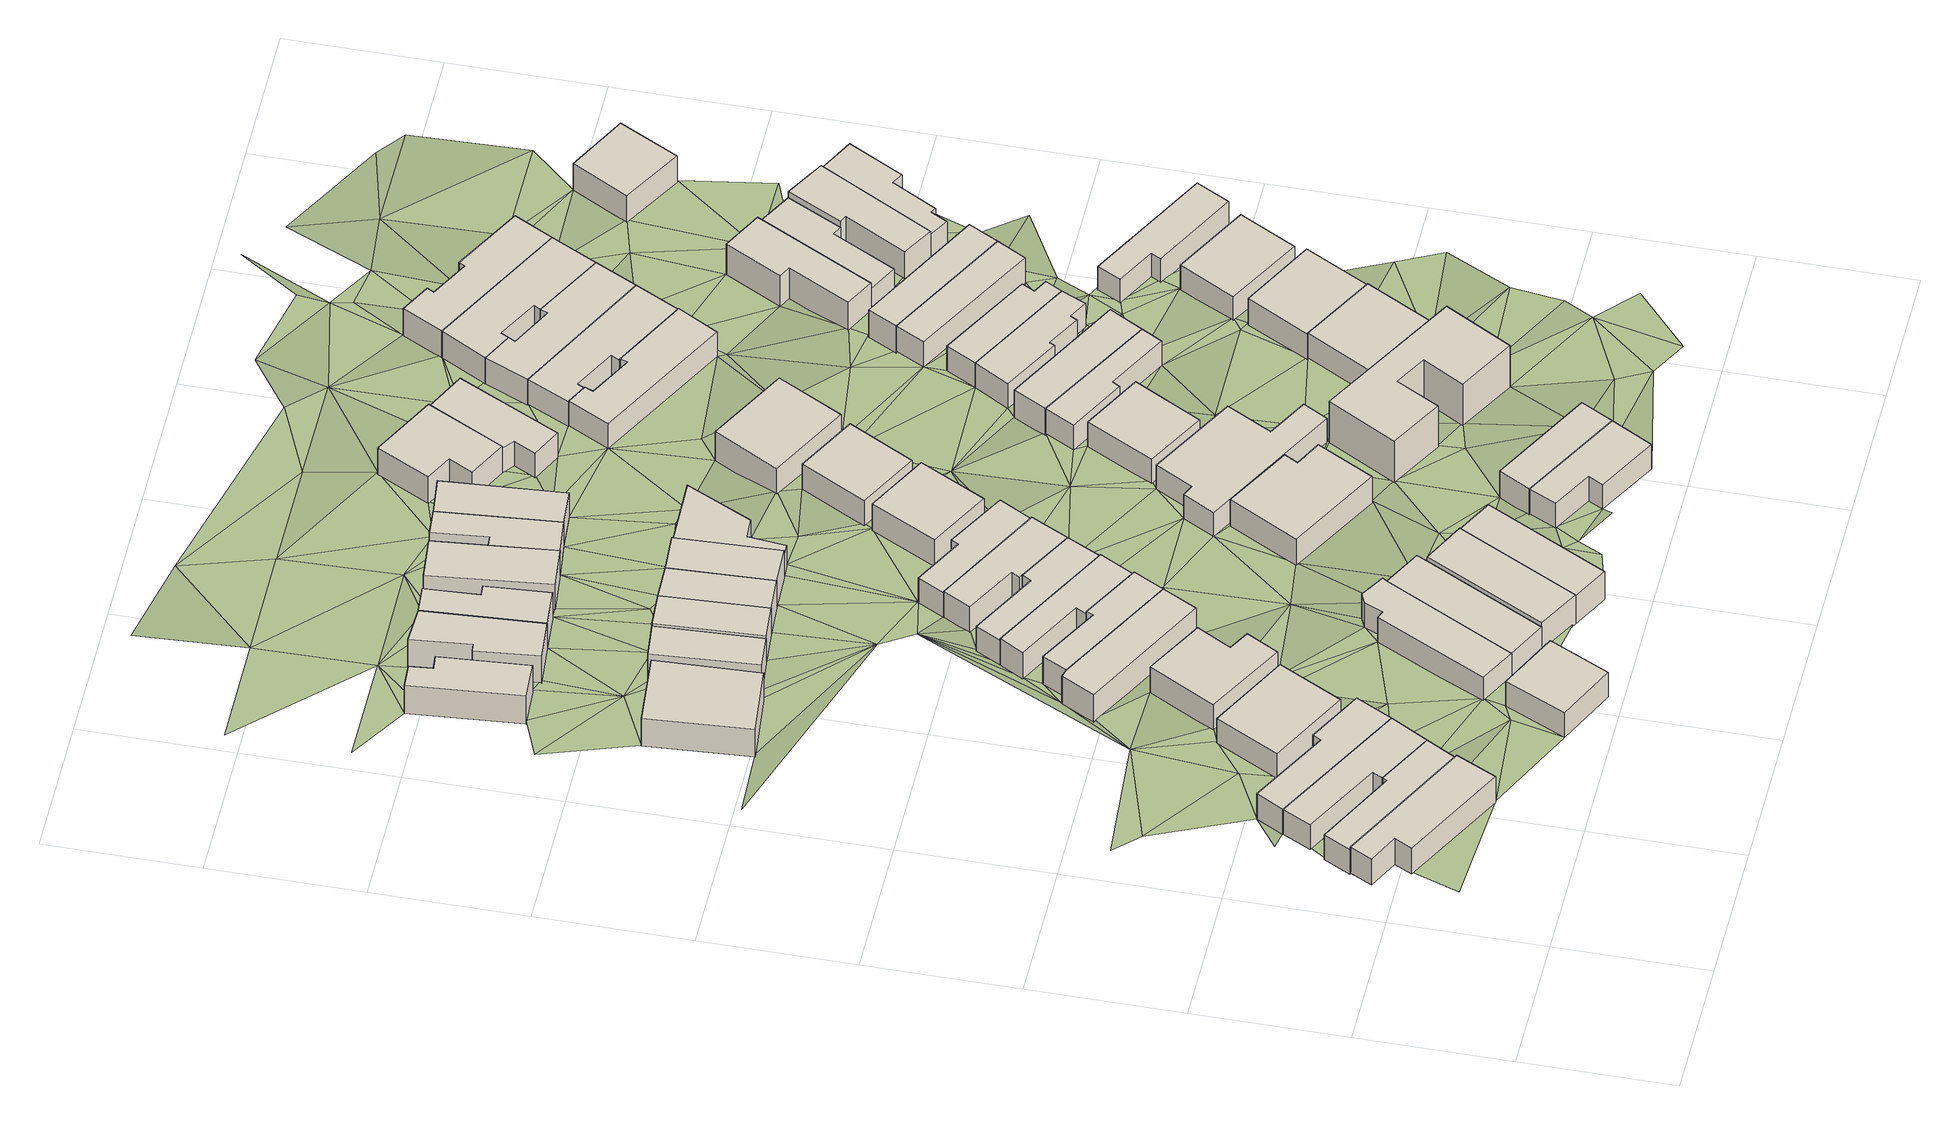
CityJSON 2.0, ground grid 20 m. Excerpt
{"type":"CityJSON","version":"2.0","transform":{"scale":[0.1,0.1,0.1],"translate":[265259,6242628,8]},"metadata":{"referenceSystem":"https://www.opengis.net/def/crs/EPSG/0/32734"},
"CityObjects":{
"building1":{"type":"Building","attributes":{"address":"Addison Road Salt River Cape Town","building":"house","building:levels":"1","footprint":{"type":"Polygon"},"plus_code":"C8XHX7XR+XVW","ground_height":13.94,"building_height":4.1,"roof_height":18.04},"geometry":[{"type":"Solid","lod":"1","boundaries":[[[[0,1,2,3,4,5]],[[1,6,7,3,2]],[[6,8,9,7]],[[8,10,11,9]],[[10,12,13,11]],[[12,0,5,4,13]],[[4,3,7,9,11,13]],[[12,10,8,6,1,0]]]]}]},
"building2":{"type":"Building","attributes":{"address":"Addison Road Salt River Cape Town","building":"house","building:levels":"1","footprint":{"type":"Polygon"},"plus_code":"C8XMXGXM+XGR","ground_height":13.44,"building_height":4.1,"roof_height":17.54},"geometry":[{"type":"Solid","lod":"1","boundaries":[[[[14,15,5,2]],[[15,16,17,5]],[[16,18,19,17]],[[18,20,21,19]],[[20,22,23,21]],[[22,14,2,23]],[[2,5,17,19,21,23]],[[22,20,18,16,15,14]]]]}]},
"building3":{"type":"Building","attributes":{"address":"48 Addison Road Salt River Cape Town","building":"house","building:levels":"1","footprint":{"type":"Polygon"},"plus_code":"C8XPXGX2+XRW","ground_height":13.44,"building_height":4.1,"roof_height":17.54},"geometry":[{"type":"Solid","lod":"1","boundaries":[[[[16,24,25,17]],[[24,26,27,25]],[[26,28,29,27]],[[28,30,31,29]],[[30,18,19,31]],[[18,16,17,19]],[[17,25,27,29,31,19]],[[18,30,28,26,24,16]]]]}]},
"building4":{"type":"Building","attributes":{"address":"46 Addison Road Salt River Cape Town","building":"house","building:levels":"1","footprint":{"type":"Polygon"},"plus_code":"C8XWXVXW+XXV","ground_height":13.44,"building_height":4.1,"roof_height":17.54},"geometry":[{"type":"Solid","lod":"1","boundaries":[[[[32,33,34,25]],[[33,35,36,34]],[[35,37,38,36]],[[37,39,40,38]],[[39,41,27,40]],[[41,32,25,27]],[[25,34,36,38,40,27]],[[41,39,37,35,33,32]]]]}]},
"building5":{"type":"Building","attributes":{"address":"44 Addison Road Salt River Cape Town","building":"house","building:levels":"1","footprint":{"type":"Polygon"},"plus_code":"C9X5XRXC+XQR","ground_height":13.01,"building_height":4.1,"roof_height":17.11},"geometry":[{"type":"Solid","lod":"1","boundaries":[[[[42,43,44,45]],[[43,46,47,44]],[[46,48,49,47]],[[48,42,45,49]],[[45,44,47,49]],[[48,46,43,42]]]]}]},
"building6":{"type":"Building","attributes":{"address":"29 Addison Road Salt River Cape Town","building":"house","building:levels":"1","footprint":{"type":"Polygon"},"plus_code":"C9XQX6XF+X7V","ground_height":13.82,"building_height":4.1,"roof_height":17.92},"geometry":[{"type":"Solid","lod":"1","boundaries":[[[[50,51,52,53]],[[51,54,55,52]],[[54,56,57,55]],[[56,50,53,57]],[[53,52,55,57]],[[56,54,51,50]]]]}]},
"building7":{"type":"Building","attributes":{"address":"42 Addison Road Salt River Cape Town","building":"house","building:levels":"1","footprint":{"type":"Polygon"},"plus_code":"C9XFX4XX+XJW","ground_height":13.01,"building_height":4.1,"roof_height":17.11},"geometry":[{"type":"Solid","lod":"1","boundaries":[[[[58,59,60,61]],[[59,62,63,60]],[[62,64,65,63]],[[64,66,67,65]],[[66,68,69,67]],[[68,58,61,69]],[[61,60,63,65,67,69]],[[68,66,64,62,59,58]]]]}]},
"building8":{"type":"Building","attributes":{"address":"12 Chapel Street Salt River Cape Town","building":"house","building:levels":"1","footprint":{"type":"Polygon"},"plus_code":"C8XMXFXG+X6V","ground_height":11.45,"building_height":4.1,"roof_height":15.55},"geometry":[{"type":"Solid","lod":"1","boundaries":[[[[70,71,72,73]],[[71,74,75,72]],[[74,76,77,75]],[[76,70,73,77]],[[73,72,75,77]],[[76,74,71,70]]]]}]},
"building9":{"type":"Building","attributes":{"address":"2 Pope Street Salt River Cape Town","building":"house","building:levels":"1","footprint":{"type":"Polygon"},"plus_code":"CCX2XHX9+XQR","ground_height":13.19,"building_height":4.1,"roof_height":17.29},"geometry":[{"type":"Solid","lod":"1","boundaries":[[[[78,79,80,81]],[[79,82,83,80]],[[82,84,85,83]],[[84,86,87,85]],[[86,88,89,87]],[[88,90,91,89]],[[90,92,93,91]],[[92,78,81,93]],[[81,80,83,85,87,89,91,93]],[[92,90,88,86,84,82,79,78]]]]}]},
"building10":{"type":"Building","attributes":{"address":"40 Addison Road Salt River Cape Town","building":"house","building:levels":"1","footprint":{"type":"Polygon"},"plus_code":"C9XHXGXJ+X8W","ground_height":12.76,"building_height":4.1,"roof_height":16.86},"geometry":[{"type":"Solid","lod":"1","boundaries":[[[[94,95,96,97]],[[95,98,99,96]],[[98,100,101,99]],[[100,102,103,101]],[[102,94,97,103]],[[97,96,99,101,103]],[[102,100,98,95,94]]]]}]},
"building11":{"type":"Building","attributes":{"address":"4 Pope Street Salt River Cape Town","building":"house","building:levels":"1","footprint":{"type":"Polygon"},"plus_code":"CCX7X7X2+XXR","ground_height":13.19,"building_height":4.1,"roof_height":17.29},"geometry":[{"type":"Solid","lod":"1","boundaries":[[[[79,78,81,80]],[[78,104,105,81]],[[104,106,107,105]],[[106,108,109,107]],[[108,79,80,109]],[[80,81,105,107,109]],[[108,106,104,78,79]]]]}]},
"building12":{"type":"Building","attributes":{"address":"Chapel Street Salt River Cape Town","building":"house","building:levels":"1","footprint":{"type":"Polygon"},"plus_code":"C8XHXXX6+X5X","ground_height":10.67,"building_height":4.1,"roof_height":14.77},"geometry":[{"type":"Solid","lod":"1","boundaries":[[[[110,111,112,113]],[[111,114,115,112]],[[114,116,117,115]],[[116,118,119,117]],[[118,120,121,119]],[[120,110,113,121]],[[113,112,115,117,119,121]],[[120,118,116,114,111,110]]]]}]},
"building13":{"type":"Building","attributes":{"address":"38 Addison Road Salt River Cape Town","building":"house","building:levels":"1","footprint":{"type":"Polygon"},"plus_code":"C9XQXFX2+X2V","ground_height":12.76,"building_height":4.1,"roof_height":16.86},"geometry":[{"type":"Solid","lod":"1","boundaries":[[[[94,122,123,97]],[[122,124,125,126,123]],[[124,127,128,129,126,125]],[[127,130,131,129,128]],[[130,95,96,131]],[[95,94,97,96]],[[97,123,126,129,131,96]],[[95,130,127,124,122,94]]]]}]},
"building14":{"type":"Building","attributes":{"address":"14 Chapel Street Salt River Cape Town","building":"house","building:levels":"1","footprint":{"type":"Polygon"},"plus_code":"C9X3XRX9+XPX","ground_height":11.45,"building_height":4.1,"roof_height":15.55},"geometry":[{"type":"Solid","lod":"1","boundaries":[[[[132,133,134,135]],[[133,136,137,134]],[[136,138,139,137]],[[138,132,135,139]],[[135,134,137,139]],[[138,136,133,132]]]]}]},
"building15":{"type":"Building","attributes":{"address":"6 Pope Street Salt River Cape Town","building":"house","building:levels":"1","footprint":{"type":"Polygon"},"plus_code":"CCXGXHXW+X3R","ground_height":13.87,"building_height":4.1,"roof_height":17.97},"geometry":[{"type":"Solid","lod":"1","boundaries":[[[[140,141,105,142,143,107]],[[141,144,145,146,142,105]],[[144,147,148,149,146,145]],[[147,140,107,143,149,148]],[[143,142,146,149]],[[147,144,141,140]]]]}]},
"building16":{"type":"Building","attributes":{"address":"36 Addison Road Salt River Cape Town","building":"house","building:levels":"1","footprint":{"type":"Polygon"},"plus_code":"C9XQXPXM+X4X","ground_height":12.43,"building_height":4.1,"roof_height":16.53},"geometry":[{"type":"Solid","lod":"1","boundaries":[[[[150,151,152,153]],[[151,154,155,156,152]],[[154,157,158,159,156,155]],[[157,160,161,159,158]],[[160,162,125,161]],[[162,150,153,125]],[[153,152,156,159,161,125]],[[162,160,157,154,151,150]]]]}]},
"building17":{"type":"Building","attributes":{"address":"16 Chapel Street Salt River Cape Town","building":"house","building:levels":"1","footprint":{"type":"Polygon"},"plus_code":"C9X8XGXW+XCR","ground_height":11.89,"building_height":4.1,"roof_height":15.99},"geometry":[{"type":"Solid","lod":"1","boundaries":[[[[163,164,165,166]],[[164,167,139,168,165]],[[167,169,170,171,168,139]],[[169,163,166,171,170]],[[166,165,168,171]],[[169,167,164,163]]]]}]},
"building18":{"type":"Building","attributes":{"address":"21 Chapel Street Salt River Cape Town","building":"house","building:levels":"1","footprint":{"type":"Polygon"},"plus_code":"C8XXX7XC+XJV","ground_height":10.67,"building_height":4.1,"roof_height":14.77},"geometry":[{"type":"Solid","lod":"1","boundaries":[[[[172,173,174,175]],[[173,176,177,174]],[[176,178,179,177]],[[178,180,181,179]],[[180,182,183,181]],[[182,172,175,183]],[[175,174,177,179,181,183]],[[182,180,178,176,173,172]]]]}]},
"building19":{"type":"Building","attributes":{"address":"34 Addison Road Salt River Cape Town","building":"house","building:levels":"1","footprint":{"type":"Polygon"},"plus_code":"CCX2X5X8+XFX","ground_height":12.14,"building_height":4.1,"roof_height":16.24},"geometry":[{"type":"Solid","lod":"1","boundaries":[[[[151,184,185,186]],[[184,187,188,185]],[[187,189,190,188]],[[189,191,192,190]],[[191,154,155,192]],[[154,151,186,155]],[[186,185,188,190,192,155]],[[154,191,189,187,184,151]]]]}]},
"building20":{"type":"Building","attributes":{"address":"8 Pope Street Salt River Cape Town","building":"house","building:levels":"1","footprint":{"type":"Polygon"},"plus_code":"CCXQXQX7+XJX","ground_height":13.72,"building_height":4.1,"roof_height":17.82},"geometry":[{"type":"Solid","lod":"1","boundaries":[[[[144,193,194,145]],[[193,195,196,194]],[[195,147,148,196]],[[147,144,145,148]],[[145,194,196,148]],[[147,195,193,144]]]]}]},
"building21":{"type":"Building","attributes":{"address":"18 Chapel Street Salt River Cape Town","building":"house","building:levels":"1","footprint":{"type":"Polygon"},"plus_code":"C9XHX8X9+XPW","ground_height":11.89,"building_height":4.1,"roof_height":15.99},"geometry":[{"type":"Solid","lod":"1","boundaries":[[[[197,163,166,198]],[[163,169,171,166]],[[169,199,200,171]],[[199,197,198,200]],[[198,166,171,200]],[[199,169,163,197]]]]}]},
"building22":{"type":"Building","attributes":{"address":"32 Addison Road Salt River Cape Town","building":"house","building:levels":"1","footprint":{"type":"Polygon"},"plus_code":"CCX3XWXQ+X7W","ground_height":12.14,"building_height":4.1,"roof_height":16.24},"geometry":[{"type":"Solid","lod":"1","boundaries":[[[[201,202,203,185]],[[202,204,205,206,203]],[[204,207,208,209,206,205]],[[207,210,211,209,208]],[[210,212,213,211]],[[212,214,188,213]],[[214,201,185,188]],[[185,203,206,209,211,213,188]],[[214,212,210,207,204,202,201]]]]}]},
"building23":{"type":"Building","attributes":{"address":"23 Chapel Street Salt River Cape Town","building":"house","building:levels":"1","footprint":{"type":"Polygon"},"plus_code":"C9X6XMXP+XXR","ground_height":10.78,"building_height":4.1,"roof_height":14.88},"geometry":[{"type":"Solid","lod":"1","boundaries":[[[[172,215,216,217,218,175]],[[215,219,220,217,216]],[[219,221,222,220]],[[221,223,224,222]],[[223,173,225,224]],[[173,172,175,218,225]],[[218,217,220,222,224,225]],[[173,223,221,219,215,172]]]]}]},
"building24":{"type":"Building","attributes":{"address":"30 Addison Road Salt River Cape Town","building":"house","building:levels":"1","footprint":{"type":"Polygon"},"plus_code":"CCX6XHXJ+XCW","ground_height":11.8,"building_height":4.1,"roof_height":15.9},"geometry":[{"type":"Solid","lod":"1","boundaries":[[[[226,227,228,229]],[[227,230,231,228]],[[230,232,233,231]],[[232,234,235,233]],[[234,236,205,235]],[[236,226,229,205]],[[229,228,231,233,235,205]],[[236,234,232,230,227,226]]]]}]},
"building25":{"type":"Building","attributes":{"address":"20 Chapel Street Salt River Cape Town","building":"house","building:levels":"1","footprint":{"type":"Polygon"},"plus_code":"C9XRX7XX+XVX","ground_height":11.89,"building_height":4.1,"roof_height":15.99},"geometry":[{"type":"Solid","lod":"1","boundaries":[[[[237,238,239,198,240,241]],[[238,242,200,198,239]],[[242,243,244,200]],[[243,237,241,240,244]],[[240,198,200,244]],[[243,242,238,237]]]]}]},
"building26":{"type":"Building","attributes":{"address":"Chapel Street Salt River Cape Town","building":"house","building:levels":"1","footprint":{"type":"Polygon"},"plus_code":"C9XHXCX6+XHW","ground_height":10.78,"building_height":4.1,"roof_height":14.88},"geometry":[{"type":"Solid","lod":"1","boundaries":[[[[245,246,247,248]],[[246,249,250,247]],[[249,251,252,250]],[[251,253,254,252]],[[253,245,248,254]],[[248,247,250,252,254]],[[253,251,249,246,245]]]]}]},
"building27":{"type":"Building","attributes":{"address":"27 Addison Road Salt River Cape Town","building":"house","building:levels":"1","footprint":{"type":"Polygon"},"plus_code":"CFX2XPXJ+XPV","ground_height":12.53,"building_height":4.1,"roof_height":16.63},"geometry":[{"type":"Solid","lod":"1","boundaries":[[[[255,256,257,258]],[[256,259,260,257]],[[259,261,262,260]],[[261,263,264,262]],[[263,265,266,264]],[[265,255,258,266]],[[258,257,260,262,264,266]],[[265,263,261,259,256,255]]]]}]},
"building28":{"type":"Building","attributes":{"address":"Burns Road Salt River Cape Town","building":"house","building:levels":"1","footprint":{"type":"Polygon"},"plus_code":"CFXHX5XW+X2V","ground_height":13.48,"building_height":4.1,"roof_height":17.58},"geometry":[{"type":"Solid","lod":"1","boundaries":[[[[267,268,269,270]],[[268,271,272,269]],[[271,273,274,272]],[[273,275,276,274]],[[275,277,278,276]],[[277,267,270,278]],[[270,269,272,274,276,278]],[[277,275,273,271,268,267]]]]}]},
"building29":{"type":"Building","attributes":{"address":"22 Chapel Street Salt River Cape Town","building":"house","building:levels":"1","footprint":{"type":"Polygon"},"plus_code":"CCX4XJXQ+XQX","ground_height":10.92,"building_height":4.1,"roof_height":15.02},"geometry":[{"type":"Solid","lod":"1","boundaries":[[[[237,243,279,241]],[[243,280,281,279]],[[280,282,283,281]],[[282,284,285,283]],[[284,286,287,285]],[[286,237,241,287]],[[241,279,281,283,285,287]],[[286,284,282,280,243,237]]]]}]},
"building30":{"type":"Building","attributes":{"address":"28 Addison Road Salt River Cape Town","building":"house","building:levels":"1","footprint":{"type":"Polygon"},"plus_code":"CCXGXXXR+XRR","ground_height":11.8,"building_height":4.1,"roof_height":15.9},"geometry":[{"type":"Solid","lod":"1","boundaries":[[[[288,289,290,291]],[[289,292,293,290]],[[292,294,295,293]],[[294,288,291,295]],[[291,290,293,295]],[[294,292,289,288]]]]}]},
"building31":{"type":"Building","attributes":{"address":"Chapel Street Salt River Cape Town","building":"house","building:levels":"1","footprint":{"type":"Polygon"},"plus_code":"C9XRXRX3+XMV","ground_height":10.78,"building_height":4.1,"roof_height":14.88},"geometry":[{"type":"Solid","lod":"1","boundaries":[[[[296,297,298,299,300,301]],[[297,302,303,299,298]],[[302,245,248,303]],[[245,253,254,248]],[[253,304,305,254]],[[304,296,301,300,305]],[[300,299,303,248,254,305]],[[304,253,245,302,297,296]]]]}]},
"building32":{"type":"Building","attributes":{"address":"22 Burns Road Salt River Cape Town","building":"house","building:levels":"1","footprint":{"type":"Polygon"},"plus_code":"CFXMXXXC+XFV","ground_height":13.48,"building_height":4.1,"roof_height":17.58},"geometry":[{"type":"Solid","lod":"1","boundaries":[[[[306,307,308,269]],[[307,309,310,308]],[[309,311,272,310]],[[311,306,269,272]],[[269,308,310,272]],[[311,309,307,306]]]]}]},
"building33":{"type":"Building","attributes":{"address":"25 Addison Road Salt River Cape Town","building":"house","building:levels":"1","footprint":{"type":"Polygon"},"plus_code":"CFX7XGXV+XGR","ground_height":12.15,"building_height":4.1,"roof_height":16.25},"geometry":[{"type":"Solid","lod":"1","boundaries":[[[[312,313,314,315]],[[313,316,317,314]],[[316,318,319,317]],[[318,320,321,319]],[[320,322,323,321]],[[322,324,325,323]],[[324,326,327,325]],[[326,312,315,327]],[[315,314,317,319,321,323,325,327]],[[326,324,322,320,318,316,313,312]]]]}]},
"building34":{"type":"Building","attributes":{"address":"Chapel Street Salt River Cape Town","building":"house","building:levels":"1","footprint":{"type":"Polygon"},"plus_code":"CCX3XFXW+X2W","ground_height":10.67,"building_height":4.1,"roof_height":14.77},"geometry":[{"type":"Solid","lod":"1","boundaries":[[[[296,304,328,301]],[[304,329,330,328]],[[329,331,332,330]],[[331,296,301,332]],[[301,328,330,332]],[[331,329,304,296]]]]}]},
"building35":{"type":"Building","attributes":{"address":"26 Addison Road Salt River Cape Town","building":"house","building:levels":"1","footprint":{"type":"Polygon"},"plus_code":"CCXRX2XX+X8W","ground_height":11.45,"building_height":4.1,"roof_height":15.55},"geometry":[{"type":"Solid","lod":"1","boundaries":[[[[333,334,335,336]],[[334,337,338,335]],[[337,339,340,338]],[[339,333,336,340]],[[336,335,338,340]],[[339,337,334,333]]]]}]},
"building36":{"type":"Building","attributes":{"address":"23 Addison Road Salt River Cape Town","building":"house","building:levels":"1","footprint":{"type":"Polygon"},"plus_code":"CFXFXQXM+XGW","ground_height":11.72,"building_height":4.1,"roof_height":15.82},"geometry":[{"type":"Solid","lod":"1","boundaries":[[[[341,342,343,344]],[[342,345,346,343]],[[345,347,348,346]],[[347,341,344,348]],[[344,343,346,348]],[[347,345,342,341]]]]}]},
"building37":{"type":"Building","attributes":{"address":"3 Pope Street Salt River Cape Town","building":"house","building:levels":"2","footprint":{"type":"Polygon"},"plus_code":"CGX9XCXM+XQW","ground_height":12.51,"building_height":6.9,"roof_height":19.41},"geometry":[{"type":"Solid","lod":"1","boundaries":[[[[349,350,351,352]],[[350,353,354,351]],[[353,355,356,354]],[[355,357,358,356]],[[357,359,360,358]],[[359,361,362,360]],[[361,363,364,362]],[[363,349,352,364]],[[352,351,354,356,358,360,362,364]],[[363,361,359,357,355,353,350,349]]]]}]},
"building38":{"type":"Building","attributes":{"address":"24 Addison Road Salt River Cape Town","building":"house","building:levels":"1","footprint":{"type":"Polygon"},"plus_code":"CFX2XJXQ+XGX","ground_height":11.45,"building_height":4.1,"roof_height":15.55},"geometry":[{"type":"Solid","lod":"1","boundaries":[[[[365,366,367,368]],[[366,369,370,367]],[[369,371,372,370]],[[371,365,368,372]],[[368,367,370,372]],[[371,369,366,365]]]]}]},
"building39":{"type":"Building","attributes":{"address":"Chapel Street Salt River Cape Town","building":"house","building:levels":"1","footprint":{"type":"Polygon"},"plus_code":"CCXFXWXM+XXW","ground_height":10.67,"building_height":4.1,"roof_height":14.77},"geometry":[{"type":"Solid","lod":"1","boundaries":[[[[373,374,375,376,377,378]],[[374,379,380,376,375]],[[379,381,382,380]],[[381,383,384,382]],[[383,385,386,384]],[[385,373,378,377,386]],[[377,376,380,382,384,386]],[[385,383,381,379,374,373]]]]}]},
"building40":{"type":"Building","attributes":{"address":"21 Addison Road Salt River Cape Town","building":"house","building:levels":"1","footprint":{"type":"Polygon"},"plus_code":"CFXPXPX5+XXR","ground_height":11.72,"building_height":4.1,"roof_height":15.82},"geometry":[{"type":"Solid","lod":"1","boundaries":[[[[387,388,389,390]],[[388,391,392,389]],[[391,393,394,392]],[[393,395,396,394]],[[395,397,398,396]],[[397,387,390,398]],[[390,389,392,394,396,398]],[[397,395,393,391,388,387]]]]}]},
"building41":{"type":"Building","attributes":{"address":"Chapel Street Salt River Cape Town","building":"house","building:levels":"1","footprint":{"type":"Polygon"},"plus_code":"CCXRX5X4+X9W","ground_height":10.32,"building_height":4.1,"roof_height":14.42},"geometry":[{"type":"Solid","lod":"1","boundaries":[[[[373,385,399,378]],[[385,400,401,399]],[[400,402,403,401]],[[402,404,405,403]],[[404,406,407,405]],[[406,373,378,407]],[[378,399,401,403,405,407]],[[406,404,402,400,385,373]]]]}]},
"building42":{"type":"Building","attributes":{"address":"19 Addison Road Salt River Cape Town","building":"house","building:levels":"1","footprint":{"type":"Polygon"},"plus_code":"CFXWXCX3+X9X","ground_height":11.72,"building_height":4.1,"roof_height":15.82},"geometry":[{"type":"Solid","lod":"1","boundaries":[[[[408,409,390,389]],[[409,410,411,390]],[[410,412,413,411]],[[412,408,389,413]],[[389,390,411,413]],[[412,410,409,408]]]]}]},
"building43":{"type":"Building","attributes":{"address":"Burns Road Salt River Cape Town","building":"house","building:levels":"1","footprint":{"type":"Polygon"},"plus_code":"CGXGX8X8+X9R","ground_height":12.33,"building_height":4.1,"roof_height":16.43},"geometry":[{"type":"Solid","lod":"1","boundaries":[[[[414,415,416,417,418,419]],[[415,420,421,417,416]],[[420,422,423,421]],[[422,414,419,418,423]],[[418,417,421,423]],[[422,420,415,414]]]]}]},
"building44":{"type":"Building","attributes":{"address":"14 Addison Road Salt River Cape Town","building":"house","building:levels":"1","footprint":{"type":"Polygon"},"plus_code":"CFX9XWX8+X9V","ground_height":10.39,"building_height":4.1,"roof_height":14.49},"geometry":[{"type":"Solid","lod":"1","boundaries":[[[[424,425,426,427,428,429]],[[425,430,431,427,426]],[[430,432,433,431]],[[432,434,435,436,433]],[[434,437,438,439,436,435]],[[437,440,441,439,438]],[[440,442,443,441]],[[442,424,429,428,443]],[[428,427,431,433,436,439,441,443]],[[442,440,437,434,432,430,425,424]]]]}]},
"building45":{"type":"Building","attributes":{"address":"17 Addison Road Salt River Cape Town","building":"house","building:levels":"1","footprint":{"type":"Polygon"},"plus_code":"CGX3XFXH+XPW","ground_height":11.22,"building_height":4.1,"roof_height":15.32},"geometry":[{"type":"Solid","lod":"1","boundaries":[[[[444,445,446,447]],[[445,448,449,446]],[[448,450,451,449]],[[450,452,453,451]],[[452,454,455,453]],[[454,456,457,455]],[[456,458,459,457]],[[458,444,447,459]],[[447,446,449,451,453,455,457,459]],[[458,456,454,452,450,448,445,444]]]]}]},
"building46":{"type":"Building","attributes":{"address":"15 Addison Road Salt River Cape Town","building":"house","building:levels":"1","footprint":{"type":"Polygon"},"plus_code":"CGX4XXX3+XHX","ground_height":11.22,"building_height":4.1,"roof_height":15.32},"geometry":[{"type":"Solid","lod":"1","boundaries":[[[[444,458,459,447]],[[458,460,461,459]],[[460,462,463,461]],[[462,464,465,463]],[[464,466,467,465]],[[466,444,447,467]],[[447,459,461,463,465,467]],[[466,464,462,460,458,444]]]]}]},
"building47":{"type":"Building","attributes":{"address":"Burns Road Salt River Cape Town","building":"house","building:levels":"1","footprint":{"type":"Polygon"},"plus_code":"CGXPXWX7+XPV","ground_height":12.11,"building_height":4.1,"roof_height":16.21},"geometry":[{"type":"Solid","lod":"1","boundaries":[[[[468,469,470,419]],[[469,471,472,470]],[[471,473,416,472]],[[473,468,419,416]],[[419,470,472,416]],[[473,471,469,468]]]]}]},
"building48":{"type":"Building","attributes":{"address":"12 Addison Road Salt River Cape Town","building":"house","building:levels":"1","footprint":{"type":"Polygon"},"plus_code":"CFXJXVXM+XJW","ground_height":10.23,"building_height":4.1,"roof_height":14.33},"geometry":[{"type":"Solid","lod":"1","boundaries":[[[[474,475,435,438]],[[475,476,477,435]],[[476,478,479,477]],[[478,480,426,479]],[[480,481,429,426]],[[481,482,483,429]],[[482,484,485,483]],[[484,474,438,485]],[[438,435,477,479,426,429,483,485]],[[484,482,481,480,478,476,475,474]]]]}]},
"building49":{"type":"Building","attributes":{"address":"13 Addison Road Salt River Cape Town","building":"house","building:levels":"1","footprint":{"type":"Polygon"},"plus_code":"CGX9X5XJ+X8V","ground_height":11.28,"building_height":4.1,"roof_height":15.38},"geometry":[{"type":"Solid","lod":"1","boundaries":[[[[486,487,488,489]],[[487,490,491,488]],[[490,492,493,491]],[[492,486,489,493]],[[489,488,491,493]],[[492,490,487,486]]]]}]},
"building50":{"type":"Building","attributes":{"address":"10 Addison Road Salt River Cape Town","building":"house","building:levels":"1","footprint":{"type":"Polygon"},"plus_code":"CFXMXMXX+XGV","ground_height":10.23,"building_height":4.1,"roof_height":14.33},"geometry":[{"type":"Solid","lod":"1","boundaries":[[[[494,495,496,483]],[[495,497,498,496]],[[497,499,500,498]],[[499,501,502,500]],[[501,503,504,502]],[[503,505,506,504]],[[505,507,485,506]],[[507,494,483,485]],[[483,496,498,500,502,504,506,485]],[[507,505,503,501,499,497,495,494]]]]}]},
"building51":{"type":"Building","attributes":{"address":"11 Addison Road Salt River Cape Town","building":"house","building:levels":"1","footprint":{"type":"Polygon"},"plus_code":"CGXFX6XF+X8W","ground_height":11.28,"building_height":4.1,"roof_height":15.38},"geometry":[{"type":"Solid","lod":"1","boundaries":[[[[508,509,510,493]],[[509,511,512,510]],[[511,513,489,512]],[[513,508,493,489]],[[493,510,512,489]],[[513,511,509,508]]]]}]},
"building52":{"type":"Building","attributes":{"address":"14A Burns Road Salt River Cape Town","building":"house","building:levels":"1","footprint":{"type":"Polygon"},"plus_code":"CGXXXQX2+XHW","ground_height":11.5,"building_height":4.1,"roof_height":15.6},"geometry":[{"type":"Solid","lod":"1","boundaries":[[[[514,515,516,517]],[[515,518,519,516]],[[518,520,521,519]],[[520,514,517,521]],[[517,516,519,521]],[[520,518,515,514]]]]}]},
"building53":{"type":"Building","attributes":{"address":"8 Addison Road Salt River Cape Town","building":"house","building:levels":"1","footprint":{"type":"Polygon"},"plus_code":"CFXVX6X5+XRV","ground_height":10.18,"building_height":4.1,"roof_height":14.28},"geometry":[{"type":"Solid","lod":"1","boundaries":[[[[522,523,524,496]],[[523,525,526,524]],[[525,527,506,526]],[[527,528,504,506]],[[528,529,530,504]],[[529,531,532,530]],[[531,533,498,532]],[[533,522,496,498]],[[496,524,526,506,504,530,532,498]],[[533,531,529,528,527,525,523,522]]]]}]},
"building54":{"type":"Building","attributes":{"address":"2 Tennyson Street Salt River Cape Town","building":"house","building:levels":"1","footprint":{"type":"Polygon"},"plus_code":"CGX9X4XX+XXX","ground_height":11.28,"building_height":4.1,"roof_height":15.38},"geometry":[{"type":"Solid","lod":"1","boundaries":[[[[534,535,536,537,538,539]],[[535,540,541,537,536]],[[540,542,543,541]],[[542,544,545,543]],[[544,546,547,545]],[[546,534,539,538,547]],[[538,537,541,543,545,547]],[[546,544,542,540,535,534]]]]}]},
"building55":{"type":"Building","attributes":{"address":"14 Burns Road Salt River Cape Town","building":"house","building:levels":"1","footprint":{"type":"Polygon"},"plus_code":"CHX4XGXW+X9X","ground_height":11.12,"building_height":4.1,"roof_height":15.22},"geometry":[{"type":"Solid","lod":"1","boundaries":[[[[548,549,550,551]],[[549,552,553,550]],[[552,554,555,553]],[[554,556,557,555]],[[556,558,559,557]],[[558,548,551,559]],[[551,550,553,555,557,559]],[[558,556,554,552,549,548]]]]}]},
"building56":{"type":"Building","attributes":{"address":"6A Addison Road Salt River Cape Town","building":"house","building:levels":"1","footprint":{"type":"Polygon"},"plus_code":"CFXXXVXJ+XRR","ground_height":10.18,"building_height":4.1,"roof_height":14.28},"geometry":[{"type":"Solid","lod":"1","boundaries":[[[[525,523,524,526]],[[523,560,561,524]],[[560,562,563,561]],[[562,564,565,563]],[[564,566,567,565]],[[566,568,569,567]],[[568,570,571,569]],[[570,525,526,571]],[[526,524,561,563,565,567,569,571]],[[570,568,566,564,562,560,523,525]]]]}]},
"building57":{"type":"Building","attributes":{"address":"4 Tennyson Street Salt River Cape Town","building":"house","building:levels":"1","footprint":{"type":"Polygon"},"plus_code":"CGXPXMXG+XWX","ground_height":10.31,"building_height":4.1,"roof_height":14.41},"geometry":[{"type":"Solid","lod":"1","boundaries":[[[[572,573,539,574]],[[573,575,576,539]],[[575,577,578,576]],[[577,579,580,578]],[[579,581,582,580]],[[581,572,574,582]],[[574,539,576,578,580,582]],[[581,579,577,575,573,572]]]]}]},
"building58":{"type":"Building","attributes":{"address":"6 Tennyson Street Salt River Cape Town","building":"house","building:levels":"1","footprint":{"type":"Polygon"},"plus_code":"CGXVX7XH+XXX","ground_height":11.28,"building_height":4.1,"roof_height":15.38},"geometry":[{"type":"Solid","lod":"1","boundaries":[[[[583,572,584,585,586,587]],[[572,581,582,588,585,584]],[[581,589,590,591,588,582]],[[589,592,593,591,590]],[[592,594,595,593]],[[594,583,587,586,595]],[[586,585,588,591,593,595]],[[594,592,589,581,572,583]]]]}]},
"building59":{"type":"Building","attributes":{"address":"8 Tennyson Street Salt River Cape Town","building":"house","building:levels":"1","footprint":{"type":"Polygon"},"plus_code":"CHX6XPXX+XPX","ground_height":10.81,"building_height":4.1,"roof_height":14.91},"geometry":[{"type":"Solid","lod":"1","boundaries":[[[[583,594,596,587]],[[594,597,598,596]],[[597,599,600,598]],[[599,601,602,600]],[[601,603,604,602]],[[603,605,606,604]],[[605,607,608,606]],[[607,583,587,608]],[[587,596,598,600,602,604,606,608]],[[607,605,603,601,599,597,594,583]]]]}]},
"building60":{"type":"Building","attributes":{"address":"1 Tennyson Street Salt River Cape Town","building":"house","building:levels":"1","footprint":{"type":"Polygon"},"plus_code":"CHX4XCX5+XXR","ground_height":9.76,"building_height":4.1,"roof_height":13.86},"geometry":[{"type":"Solid","lod":"1","boundaries":[[[[609,610,611,612]],[[610,613,614,611]],[[613,615,616,614]],[[615,609,612,616]],[[612,611,614,616]],[[615,613,610,609]]]]}]},
"terrain1":{"type":"TINRelief","geometry":[{"type":"CompositeSurface","lod":"1","boundaries":[[[617,618,619]],[[620,18,621]],[[622,39,623]],[[20,18,620]],[[621,18,30]],[[39,624,625]],[[626,625,627]],[[628,624,39]],[[39,629,628]],[[630,631,617]],[[627,625,624]],[[50,630,617]],[[629,632,628]],[[631,630,16]],[[633,624,628]],[[634,628,632]],[[633,627,624]],[[16,635,24]],[[16,630,635]],[[56,630,50]],[[634,632,636]],[[627,633,637]],[[638,636,24]],[[635,638,24]],[[56,635,630]],[[634,636,638]],[[639,637,633]],[[637,59,627]],[[640,641,627]],[[635,56,642]],[[640,627,59]],[[634,638,42]],[[633,42,639]],[[643,642,56]],[[644,645,646]],[[639,647,637]],[[638,635,90]],[[647,639,42]],[[90,42,638]],[[642,643,648]],[[649,650,651]],[[652,641,653]],[[641,654,627]],[[59,102,640]],[[42,90,647]],[[655,641,652]],[[649,656,650]],[[643,657,648]],[[645,658,646]],[[651,76,649]],[[659,660,58]],[[647,90,86]],[[102,59,58]],[[641,655,654]],[[76,658,661]],[[662,655,652]],[[656,649,663]],[[660,647,664]],[[58,660,102]],[[88,86,90]],[[658,645,661]],[[133,76,661]],[[665,666,120]],[[667,668,652]],[[133,649,76]],[[647,86,664]],[[669,654,655]],[[668,662,652]],[[670,663,649]],[[645,671,661]],[[664,102,660]],[[133,164,649]],[[669,672,654]],[[663,670,673]],[[118,674,675]],[[675,663,673]],[[665,120,118]],[[664,86,84]],[[676,670,649]],[[670,677,673]],[[673,677,675]],[[678,654,672]],[[118,675,176]],[[676,649,164]],[[677,679,675]],[[664,84,82]],[[680,671,645]],[[176,675,679]],[[678,672,189]],[[176,665,118]],[[681,682,665]],[[82,79,108]],[[94,102,683]],[[683,102,664]],[[654,678,204]],[[645,654,684]],[[680,645,685]],[[82,686,664]],[[687,678,189]],[[204,684,654]],[[122,94,683]],[[688,689,690]],[[691,678,687]],[[173,665,176]],[[686,82,108]],[[685,645,684]],[[692,676,164]],[[106,147,108]],[[189,187,687]],[[692,164,163]],[[689,688,195]],[[122,683,151]],[[173,693,665]],[[690,694,688]],[[664,326,683]],[[108,147,695]],[[696,692,163]],[[664,686,326]],[[163,197,696]],[[685,684,697]],[[688,694,698]],[[699,692,696]],[[681,665,700]],[[692,699,701]],[[195,688,698]],[[695,147,195]],[[702,701,693]],[[686,108,703]],[[684,232,704]],[[665,693,700]],[[151,683,324]],[[694,277,698]],[[697,684,705]],[[249,701,699]],[[108,695,703]],[[701,249,693]],[[699,696,706]],[[707,277,694]],[[706,696,197]],[[708,195,698]],[[230,704,232]],[[184,151,324]],[[324,683,326]],[[326,686,261]],[[704,709,684]],[[698,277,275]],[[309,695,195]],[[705,684,709]],[[681,710,711]],[[249,700,693]],[[309,195,708]],[[706,197,237]],[[230,712,704]],[[700,713,681]],[[246,700,249]],[[705,714,715]],[[309,716,695]],[[717,712,230]],[[710,681,713]],[[695,716,703]],[[184,718,719]],[[714,705,720]],[[320,184,324]],[[304,706,237]],[[709,720,705]],[[261,721,326]],[[722,246,723]],[[297,700,246]],[[246,722,297]],[[720,709,724]],[[718,717,719]],[[320,718,184]],[[237,725,304]],[[320,324,322]],[[297,296,700]],[[700,296,713]],[[703,716,726]],[[237,286,725]],[[727,716,309]],[[720,728,714]],[[729,326,721]],[[724,334,720]],[[709,339,724]],[[730,712,717]],[[726,721,731]],[[725,329,304]],[[309,732,727]],[[714,728,286]],[[718,320,733]],[[730,717,718]],[[288,339,709]],[[728,720,334]],[[730,288,712]],[[329,725,286]],[[734,716,727]],[[716,353,726]],[[726,729,721]],[[735,733,320]],[[736,710,713]],[[718,733,737]],[[713,296,738]],[[268,739,740]],[[339,288,730]],[[729,726,353]],[[296,331,741]],[[329,742,743]],[[744,734,727]],[[732,744,727]],[[743,331,329]],[[735,320,318]],[[728,366,286]],[[718,737,745]],[[718,388,730]],[[440,329,286]],[[296,741,738]],[[732,268,746]],[[359,734,744]],[[333,339,730]],[[747,728,334]],[[388,718,745]],[[329,440,742]],[[742,748,743]],[[741,331,749]],[[750,751,318]],[[749,331,743]],[[736,713,738]],[[729,353,752]],[[732,349,744]],[[334,333,747]],[[366,440,286]],[[744,753,359]],[[748,742,754]],[[743,748,755]],[[751,729,752]],[[756,735,318]],[[740,746,268]],[[318,751,756]],[[393,745,737]],[[730,388,412]],[[349,732,746]],[[754,742,440]],[[755,748,757]],[[735,756,345]],[[445,730,412]],[[730,444,333]],[[710,736,758]],[[345,393,737]],[[366,759,440]],[[350,752,353]],[[415,756,751]],[[445,444,730]],[[415,751,752]],[[395,393,345]],[[366,760,759]],[[754,440,437]],[[747,333,487]],[[345,756,397]],[[761,349,746]],[[397,395,345]],[[746,740,761]],[[349,762,350]],[[763,445,412]],[[764,736,738]],[[437,765,754]],[[444,487,333]],[[762,349,761]],[[350,422,752]],[[766,760,747]],[[740,767,761]],[[442,440,759]],[[415,768,756]],[[764,738,373]],[[765,406,754]],[[768,397,756]],[[747,487,766]],[[759,760,442]],[[412,769,763]],[[736,764,758]],[[434,432,425]],[[406,770,373]],[[487,444,466]],[[434,478,771]],[[762,772,350]],[[762,761,773]],[[432,430,425]],[[767,774,761]],[[764,373,770]],[[763,775,776]],[[425,478,434]],[[350,772,422]],[[760,766,777]],[[765,778,406]],[[397,779,387]],[[768,415,780]],[[772,762,773]],[[766,487,486]],[[769,775,763]],[[779,397,768]],[[777,442,760]],[[781,770,406]],[[466,782,487]],[[769,387,783]],[[784,766,486]],[[768,780,779]],[[406,778,781]],[[785,786,775]],[[775,769,785]],[[764,770,781]],[[787,777,766]],[[758,764,788]],[[787,766,784]],[[414,422,789]],[[779,790,387]],[[783,785,769]],[[387,790,783]],[[422,772,791]],[[777,424,442]],[[520,779,780]],[[792,785,783]],[[793,794,795]],[[782,796,487]],[[792,797,785]],[[789,422,791]],[[795,798,793]],[[781,799,764]],[[800,787,784]],[[540,777,787]],[[783,801,792]],[[783,790,801]],[[794,802,795]],[[803,804,782]],[[797,792,804]],[[777,540,424]],[[780,469,520]],[[414,789,469]],[[798,795,805]],[[792,801,806]],[[807,800,784]],[[801,790,808]],[[782,804,796]],[[764,809,788]],[[810,804,792]],[[808,811,801]],[[799,809,764]],[[787,542,540]],[[804,810,796]],[[784,509,807]],[[790,514,808]],[[535,424,540]],[[482,424,535]],[[812,796,810]],[[813,799,814]],[[788,809,815]],[[799,813,809]],[[816,807,509]],[[817,814,818]],[[816,819,807]],[[818,820,817]],[[509,821,816]],[[822,812,810]],[[495,482,823]],[[823,482,535]],[[814,824,813]],[[816,825,819]],[[817,824,814]],[[509,812,826]],[[825,816,827]],[[509,828,821]],[[813,824,809]],[[509,826,828]],[[826,812,822]],[[495,823,523]],[[823,535,534]],[[815,809,829]],[[830,828,831]],[[828,826,831]],[[832,817,560]],[[831,826,833]],[[824,817,834]],[[835,523,823]],[[835,823,534]],[[834,817,832]],[[836,534,572]],[[560,523,610]],[[610,523,835]],[[837,835,534]],[[838,824,834]],[[610,832,560]],[[837,534,836]],[[839,834,832]],[[839,832,610]],[[840,838,834]],[[841,834,839]],[[841,840,834]]]}]}
},
"vertices":[
[206,157,57],[27,249,57],[27,249,95],[27,249,100],[206,157,100],[206,157,95],[12,220,57],[12,220,100],[52,200,57],[52,200,100],[40,177,57],[40,177,100],[180,104,57],[180,104,100],
[27,249,54],[206,157,54],[229,198,54],[229,198,95],[155,237,54],[155,237,95],[152,231,54],[152,231,95],[46,285,54],[46,285,95],
[257,247,54],[257,247,95],[78,342,54],[78,342,95],[59,305,54],[59,305,95],[162,250,54],[162,250,95],
[257,247,53],[282,295,53],[282,295,95],[209,333,53],[209,333,95],[203,322,53],[203,322,95],[98,378,53],[98,378,95],[78,342,53],
[323,397,50],[217,452,50],[217,452,91],[323,397,91],[173,369,50],[173,369,91],[279,314,50],[279,314,91],
[304,46,58],[382,9,58],[382,9,99],[304,46,99],[421,88,58],[421,88,99],[342,126,58],[342,126,99],
[364,506,48],[287,548,48],[287,548,91],[364,506,91],[239,461,48],[239,461,91],[343,404,48],[343,404,91],[366,446,48],[366,446,91],[339,461,48],[339,461,91],
[91,1127,30],[101,990,30],[101,990,76],[91,1127,76],[197,1000,30],[197,1000,76],[191,1136,30],[191,1136,76],
[396,130,52],[486,301,52],[486,301,93],[396,130,93],[490,307,52],[490,307,93],[458,326,52],[458,326,93],[444,319,52],[444,319,93],[433,295,52],[433,295,93],[423,299,52],[423,299,93],[349,155,52],[349,155,93],
[422,560,43],[263,645,43],[263,645,89],[422,560,89],[252,648,43],[252,648,89],[228,604,43],[228,604,89],[398,515,43],[398,515,89],
[447,104,52],[447,104,93],[529,261,52],[529,261,93],[536,275,52],[536,275,93],
[108,1271,21],[161,1274,21],[161,1274,68],[108,1271,68],[152,1391,21],[152,1391,68],[132,1389,21],[132,1389,68],[129,1419,21],[129,1419,68],[96,1417,21],[96,1417,68],
[443,600,43],[443,600,89],[365,642,43],[365,642,85],[365,642,89],[361,633,43],[361,633,85],[361,633,89],[280,677,43],[280,677,89],
[248,1147,30],[200,1142,30],[200,1142,76],[248,1147,76],[210,1005,30],[210,1005,76],[255,1009,30],[255,1009,76],
[529,261,51],[447,104,51],[447,104,100],[529,261,100],[502,74,51],[502,74,98],[502,74,100],[585,233,51],[585,233,98],[585,233,100],
[443,600,41],[468,646,41],[468,646,85],[443,600,85],[303,734,41],[303,734,82],[303,734,85],[285,703,41],[285,703,82],[285,703,85],[373,656,41],[373,656,85],[365,642,41],
[296,1150,31],[248,1147,31],[248,1147,80],[296,1150,80],[255,1009,31],[255,1009,80],[303,1013,31],[303,1013,76],[303,1013,80],
[234,1272,21],[224,1427,21],[224,1427,68],[234,1272,68],[173,1429,21],[173,1429,68],[181,1351,21],[181,1351,68],[170,1350,21],[170,1350,68],[179,1267,21],[179,1267,68],
[491,691,41],[491,691,82],[468,646,82],[417,731,41],[417,731,82],[410,719,41],[410,719,82],[320,767,41],[320,767,82],
[550,49,51],[550,49,98],[633,208,51],[633,208,98],
[344,1151,31],[344,1151,80],[350,1016,31],[350,1016,80],
[491,691,39],[516,740,39],[516,740,82],[371,817,39],[371,817,79],[371,817,82],[351,781,39],[351,781,79],[351,781,82],[419,744,39],[419,744,82],[413,733,39],[413,733,82],[417,731,39],
[286,1276,21],[286,1276,68],[286,1276,69],[234,1272,69],[280,1360,21],[280,1360,69],[265,1359,21],[265,1359,69],[261,1430,21],[261,1430,69],[224,1427,69],
[516,740,38],[540,784,38],[540,784,79],[516,740,79],[461,827,38],[461,827,79],[456,817,38],[456,817,79],[390,852,38],[390,852,79],[371,817,38],
[396,1154,29],[344,1151,29],[344,1151,70],[396,1154,80],[396,1154,70],[350,1016,29],[402,1018,29],[402,1018,80],
[349,1368,27],[342,1439,27],[342,1439,69],[349,1368,69],[283,1433,27],[283,1433,69],[300,1276,27],[300,1276,69],[358,1282,27],[358,1282,69],
[703,430,42],[668,448,42],[668,448,86],[703,430,86],[678,466,42],[678,466,86],[590,514,42],[590,514,86],[540,423,42],[540,423,86],[663,356,42],[663,356,86],
[775,39,55],[805,93,55],[805,93,96],[775,39,96],[671,166,55],[671,166,96],[653,130,55],[653,130,96],[706,101,55],[706,101,96],[696,82,55],[696,82,96],
[402,1018,70],[421,1019,29],[421,1019,70],[426,1068,29],[426,1068,70],[454,1070,29],[454,1070,70],[497,1156,29],[497,1156,70],
[583,889,34],[502,932,34],[502,932,79],[583,889,79],[457,846,34],[457,846,79],[538,803,34],[538,803,79],
[392,1444,27],[356,1441,27],[356,1441,68],[356,1441,69],[392,1444,69],[392,1444,68],[363,1369,27],[363,1369,69],[406,1288,27],[406,1288,69],
[805,93,51],[828,135,51],[828,135,96],[694,207,51],[694,207,96],[671,166,51],
[753,430,42],[771,462,42],[771,462,82],[753,430,82],[717,491,42],[717,491,82],[749,550,42],[749,550,82],[633,613,42],[633,613,82],[606,564,42],[606,564,82],[591,571,42],[591,571,82],[568,529,42],[568,529,82],
[406,1288,68],[457,1292,27],[457,1292,68],[445,1450,27],[445,1450,68],
[633,986,34],[554,1028,34],[554,1028,76],[633,986,76],[508,943,34],[508,943,76],[587,901,34],[587,901,76],
[645,621,37],[723,579,37],[723,579,78],[645,621,78],[771,667,37],[771,667,78],[692,709,37],[692,709,78],
[887,235,45],[937,323,45],[937,323,114],[887,235,114],[750,427,45],[750,427,114],[699,337,45],[699,337,114],[769,298,45],[769,298,114],[800,354,45],[800,354,114],[842,331,45],[842,331,114],[811,277,45],[811,277,114],
[692,1085,27],[587,1141,27],[587,1141,76],[692,1085,76],[540,1056,27],[540,1056,76],[646,1000,27],[646,1000,76],
[570,1487,23],[485,1531,23],[485,1531,64],[485,1531,68],[570,1487,68],[570,1487,64],[449,1462,23],[449,1462,68],[484,1444,23],[484,1444,68],[467,1412,23],[467,1412,68],[518,1386,23],[518,1386,68],
[860,678,37],[704,763,37],[704,763,78],[860,678,78],[683,724,37],[683,724,78],[759,684,37],[759,684,78],[765,694,37],[765,694,78],[845,651,37],[845,651,78],
[518,1386,64],[533,1375,23],[533,1375,64],[518,1346,23],[518,1346,64],[558,1327,23],[558,1327,64],[625,1460,23],[625,1460,64],
[704,763,32],[860,678,32],[885,722,32],[885,722,78],[727,806,32],[727,806,78],
[985,429,43],[888,482,43],[888,482,82],[888,482,84],[985,429,84],[985,429,82],[841,397,43],[841,397,84],[939,344,43],[939,344,84],
[794,1229,24],[695,1280,24],[695,1280,63],[695,1280,65],[794,1229,65],[794,1229,63],[692,1270,24],[692,1270,65],[635,1300,24],[635,1300,65],[640,1311,24],[640,1311,63],[640,1311,65],[613,1325,24],[613,1325,63],[613,1325,65],[584,1271,24],[584,1271,65],[764,1176,24],[764,1176,65],
[768,862,32],[741,817,32],[741,817,73],[768,862,73],[816,775,32],[816,775,73],[820,782,32],[820,782,73],[864,758,32],[864,758,73],[869,767,32],[869,767,73],[894,754,32],[894,754,73],[909,786,32],[909,786,73],
[921,808,32],[921,808,73],[902,818,32],[902,818,73],[911,835,32],[911,835,73],[789,901,32],[789,901,73],
[985,429,35],[1030,513,35],[1030,513,82],[933,564,35],[933,564,82],[888,482,35],
[613,1325,22],[640,1311,22],[645,1321,22],[645,1321,63],[701,1292,22],[701,1292,63],[695,1280,22],[794,1229,22],[824,1287,22],[824,1287,63],[640,1381,22],[640,1381,63],
[809,967,32],[789,929,32],[789,929,74],[809,967,74],[954,840,32],[954,840,74],[975,878,32],[975,878,74],
[824,1287,19],[852,1342,19],[852,1342,63],[760,1391,19],[760,1391,63],[756,1381,19],[756,1381,63],[701,1409,19],[701,1409,63],[706,1418,19],[706,1418,63],[666,1438,19],[666,1438,63],[640,1381,19],
[975,878,28],[996,917,28],[996,917,74],[829,1005,28],[829,1005,74],[809,967,28],
[1077,603,35],[978,656,35],[978,656,76],[1077,603,76],[938,583,35],[938,583,76],[1037,529,35],[1037,529,76],
[852,1342,18],[883,1402,18],[883,1402,63],[700,1498,18],[700,1498,63],[666,1438,18],[706,1418,18],[711,1428,18],[711,1428,63],[765,1399,18],[765,1399,63],[760,1391,18],
[956,1167,23],[904,1194,23],[904,1194,64],[904,1194,74],[956,1167,74],[956,1167,64],[864,1120,23],[864,1120,74],[879,1112,23],[879,1112,74],[836,1031,23],[836,1031,74],[874,1011,23],[874,1011,74],
[1123,666,31],[959,753,31],[959,753,72],[1123,666,72],[943,722,31],[943,722,72],[994,695,31],[994,695,72],[987,682,31],[987,682,72],[1100,623,31],[1100,623,72],
[910,1453,18],[910,1453,63],[818,1502,18],[818,1502,63],[814,1494,18],[814,1494,63],[763,1521,18],[763,1521,63],[768,1530,18],[768,1530,63],[728,1551,18],[728,1551,63],
[1006,1140,20],[956,1167,20],[1006,1140,64],[874,1011,20],[874,1011,64],[913,991,20],[913,991,64],[957,1074,20],[957,1074,64],[969,1068,20],[969,1068,64],
[1058,1111,20],[1006,1140,69],[1006,1140,74],[1058,1111,74],[1058,1111,69],[969,1068,74],[979,1064,20],[979,1064,64],[979,1064,74],[934,983,20],[934,983,74],[975,960,20],[975,960,74],
[975,960,69],[1000,945,20],[1000,945,69],[1012,967,20],[1012,967,69],[1019,963,20],[1019,963,69],[1052,1022,20],[1052,1022,69],[1067,1014,20],[1067,1014,69],[1106,1086,20],[1106,1086,69],
[1094,1363,15],[1015,1404,15],[1015,1404,59],[1094,1363,59],[974,1330,15],[974,1330,59],[1053,1285,15],[1053,1285,59],
[180,104,59],[40,177,60],[19,115,60],[46,285,57],[59,305,57],[78,342,55],[54,347,55],[169,415,53],[43,506,50],[12,538,50],[186,551,49],[173,369,53],[203,322,54],[320,115,58],[206,157,59],[209,333,54],[217,452,53],[279,314,54],[349,155,58],[282,295,54],[239,461,53],[320,265,54],[320,415,50],[228,604,49],[252,648,44],[396,130,59],[421,88,59],[3,986,37],[309,885,39],[101,990,34],[343,404,50],[447,104,59],[169,1165,30],[54,1249,27],[91,1127,31],[280,677,44],[263,645,44],[336,842,39],[285,703,44],[108,1271,27],[502,74,59],[197,1000,34],[339,461,50],[366,446,50],[210,1005,34],[373,656,44],[161,1274,27],[470,415,46],[169,1465,21],[19,1465,20],[361,633,48],[365,642,48],[303,734,44],[179,1267,27],[255,1009,39],[320,767,44],[169,1315,27],[132,1389,27],[152,1391,27],[234,1272,27],[170,1350,27],[351,781,44],[181,1351,27],[303,1013,39],[169,1620,19],[19,1620,18],[470,570,43],[390,852,39],[350,1016,39],[540,423,46],[413,733,41],[620,115,57],[550,49,57],[618,67,57],[419,744,41],[286,1276,28],[261,1430,27],[634,99,57],[620,265,51],[320,1165,31],[402,1018,38],[653,130,57],[300,1276,28],[320,1465,27],[280,1360,28],[265,1359,28],[663,356,45],[457,846,38],[421,1019,38],[358,1282,28],[690,69,57],[671,166,57],[502,932,38],[286,1736,20],[169,1765,11],[538,803,38],[320,1620,23],[454,1070,38],[426,1068,38],[699,337,48],[540,784,41],[620,715,38],[516,740,41],[470,1015,38],[678,466,45],[363,1369,28],[349,1368,28],[508,943,38],[470,1165,29],[703,430,45],[770,265,48],[540,1056,38],[753,430,45],[620,860,34],[668,448,45],[828,135,55],[645,621,42],[769,298,48],[723,579,42],[470,1620,23],[692,709,38],[485,1531,27],[775,39,58],[943,72,50],[449,1462,27],[470,1315,27],[467,1412,27],[811,277,48],[683,724,38],[920,115,50],[646,1000,34],[518,1346,27],[484,1444,27],[717,491,45],[771,462,45],[841,397,45],[842,331,48],[558,1327,24],[518,1386,27],[770,570,42],[533,1375,27],[576,1664,21],[620,1165,27],[692,1085,34],[1020,162,48],[920,265,45],[816,775,37],[620,1620,21],[640,1381,24],[770,1015,32],[992,46,50],[920,570,41],[885,722,37],[620,1465,23],[645,1321,24],[1051,270,46],[1042,201,46],[1071,115,48],[864,758,37],[820,782,37],[770,1165,24],[666,1438,23],[938,583,41],[933,564,41],[700,1498,22],[911,835,33],[920,715,37],[829,1005,32],[894,754,37],[869,767,37],[836,1031,32],[654,1716,15],[1071,415,40],[978,656,37],[1100,357,40],[945,760,37],[706,1418,22],[701,1409,22],[760,1391,22],[954,840,33],[909,786,37],[711,1428,22],[728,1551,19],[874,1011,33],[943,722,37],[756,1381,22],[902,818,33],[921,808,33],[765,1399,22],[959,753,37],[913,991,33],[987,682,37],[763,1648,19],[969,804,33],[994,695,37],[975,878,33],[770,1620,19],[768,1530,22],[768,1689,19],[934,983,33],[818,1502,22],[763,1521,22],[957,1074,33],[814,1494,22],[975,960,33],[1071,860,28],[920,1315,19],[827,1611,19],[969,1068,33],[1030,913,28],[979,1064,33],[1000,945,28],[829,1770,12],[1012,967,28],[1019,963,28],[920,1465,18],[1067,1014,28],[920,1620,14],[974,1330,19],[1071,1165,20],[1053,1285,18],[887,1727,11],[1071,1465,15],[1034,1649,9],[1071,1620,9]
]}
